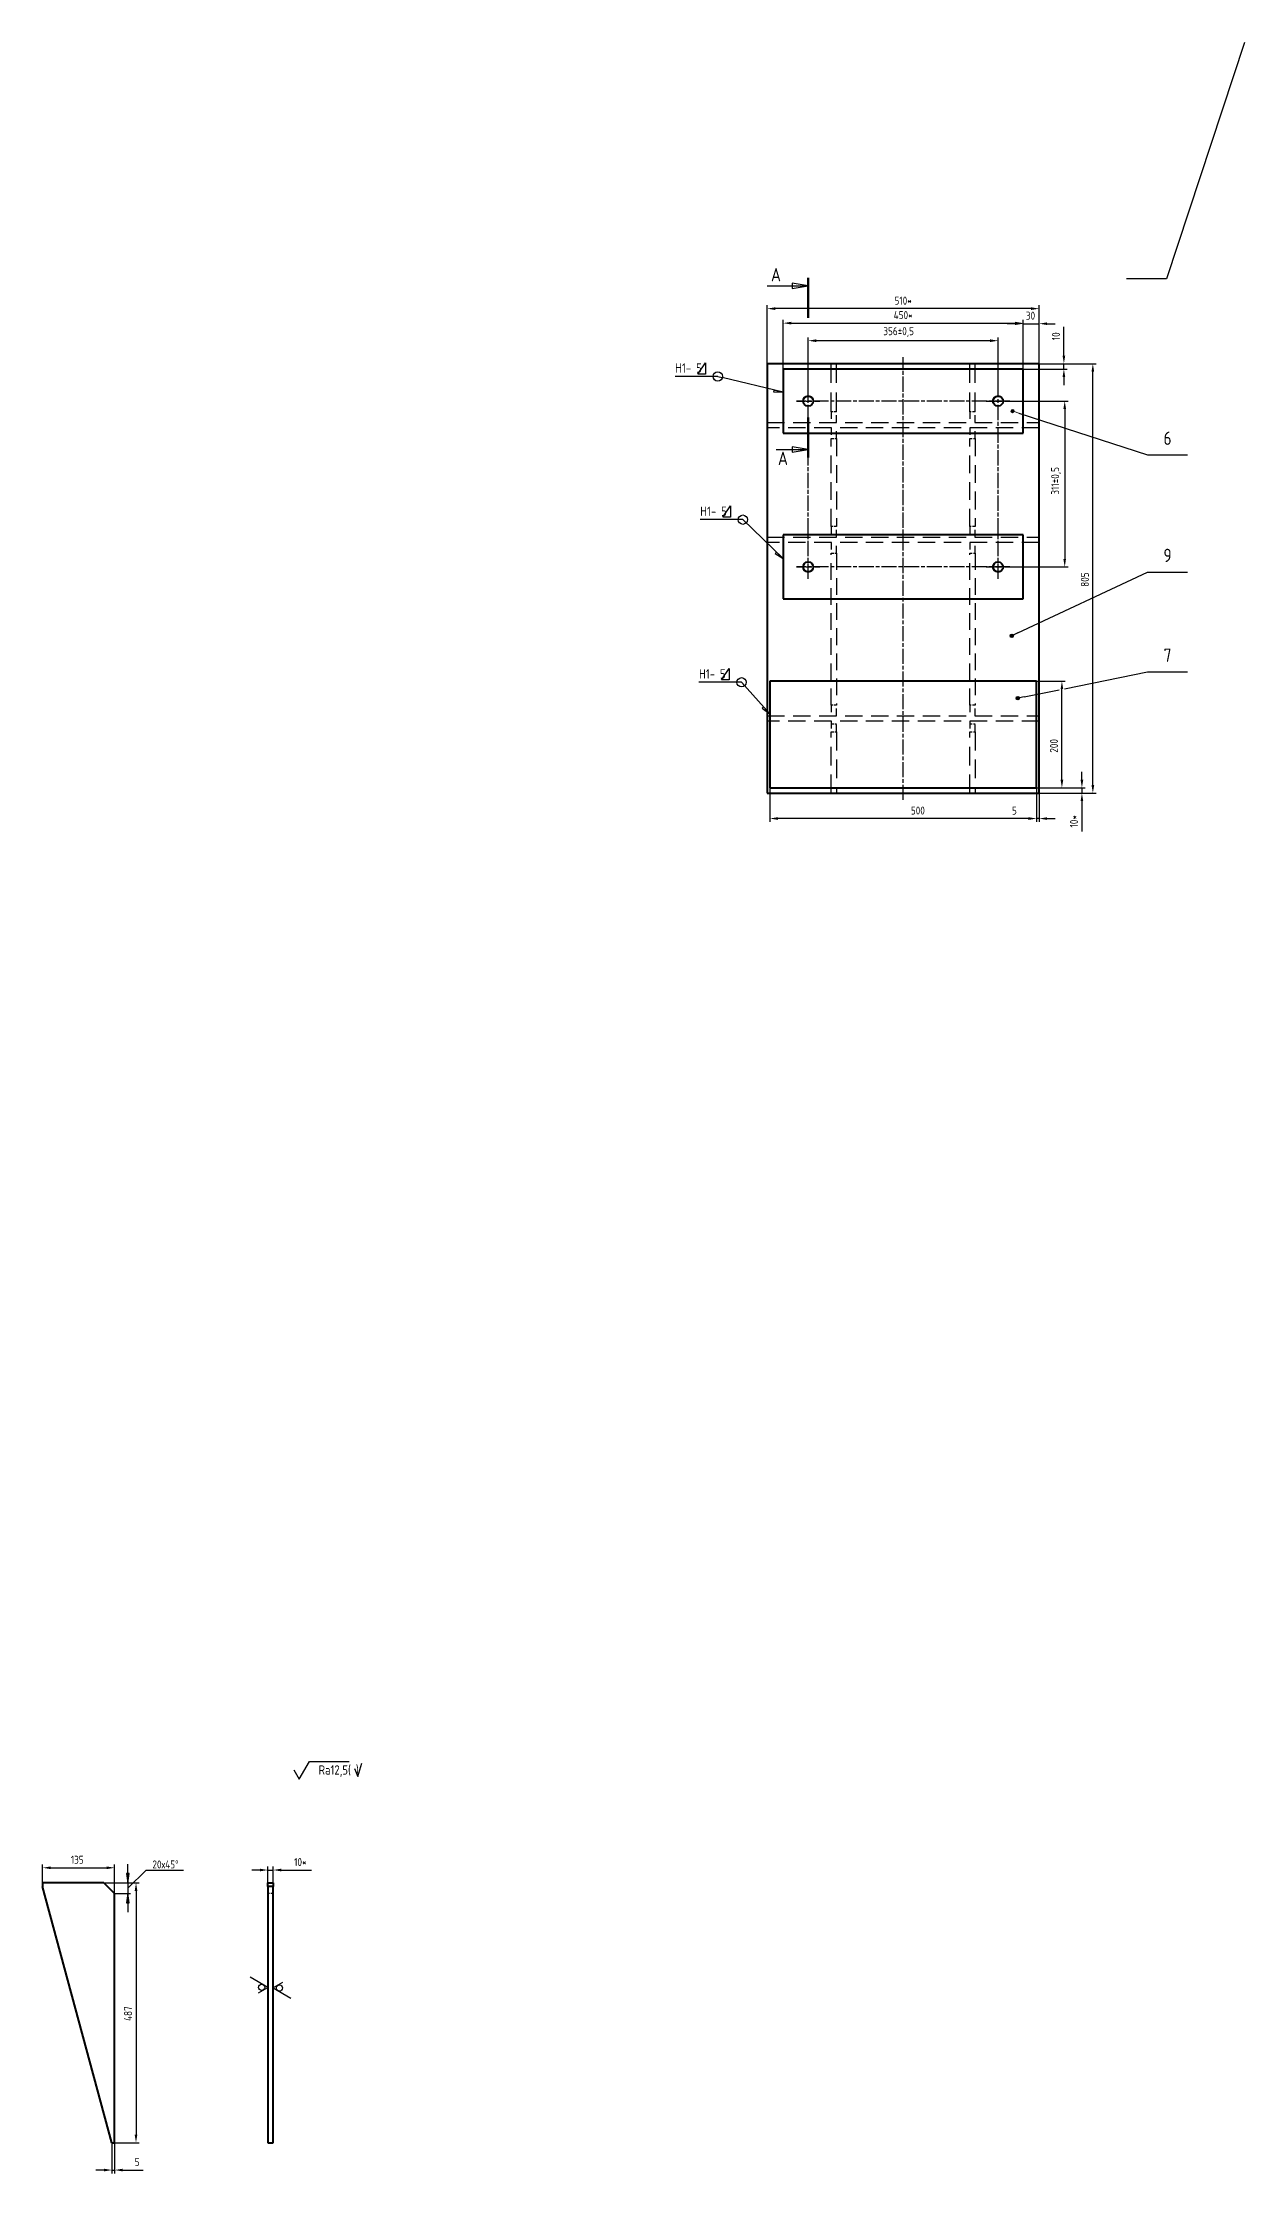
# Model space of a CAD drawing. Header units: millimetres. Extents: x 0 to 5061, y 0 to 4649.
# Drawn here: x 2806 to 5061, y 655 to 4649 of the extents above; entities that cross this region are included whole.
import ezdxf

# ---------------------------------------------------------------- set-up
doc = ezdxf.new("R2010")
doc.units = ezdxf.units.MM
doc.header["$LTSCALE"] = 5
for name, pattern in [('CENTER', [2, 1.25, -0.25, 0.25, -0.25]), ('CHAIN', [0.7087, 0.4724, -0.0591, 0.1181, -0.0591]), ('HIDDEN', [0.375, 0.25, -0.125])]:
    doc.linetypes.add(name, pattern=pattern)
for name, color, linetype in [('Cen', 5, 'CENTER'), ('Dim', 7, 'Continuous'), ('Hide', 2, 'HIDDEN')]:
    doc.layers.add(name, color=color, linetype=linetype)
for name, color, linetype, lineweight in [('Con', 6, 'Continuous', 40), ('Text', 3, 'Continuous', 18), ('Обозначение (ГОСТ)', 3, 'Continuous', 18), ('Эскизная геометрия (ГОСТ)', 3, 'Continuous', 18)]:
    doc.layers.add(name, color=color, linetype=linetype, lineweight=lineweight)
doc.styles.add('Style1', font='romans.shx', dxfattribs={"width": 0.8})
doc.styles.add('Обычный текст (ГОСТ)', font='GOST Common.ttf')
doc.dimstyles.new('Lin_5', dxfattribs={"dimscale": 5, "dimtxt": 3, "dimasz": 3, "dimexe": 1.25, "dimexo": 0, "dimgap": 1.5, "dimtad": 1, "dimdec": 1, "dimtxsty": 'Style1', "dimcen": 2.5, "dimclrt": 3, "dimadec": 0, "dimazin": 0, "dimtfac": 1, "dimtdec": 1, "dimtmove": 0, "dimatfit": 3, "dimldrblk": 'DOT', "dimfxl": 1, "dimarcsym": 0})
doc.dimstyles.new('Диаметр (ГОСТ)$7', dxfattribs={"dimscale": 5, "dimtxt": 3.5, "dimasz": 3.5, "dimexe": 1, "dimexo": 0, "dimgap": 0.5, "dimtad": 1, "dimrnd": 1e-08, "dimtxsty": 'Обычный текст (ГОСТ)', "dimblk": 'Filled-1', "dimcen": 0.09, "dimdle": 15, "dimclrd": 256, "dimclre": 256, "dimclrt": 256, "dimazin": 2, "dimtfac": 0.714286, "dimtdec": 3, "dimtmove": 0, "dimatfit": 3, "dimfxl": 1, "dimtolj": 1, "dimlwd": -1, "dimlwe": 25, "dimarcsym": 0})

# ---------------------------------------------------------------- blocks, each defined once
blk = doc.blocks.new('*D25')
at = {"layer": 'Defpoints', "color": 0, "linetype": 'Continuous', "transparency": 16777216}
for p in [(2921.5, 1199.2), (2941.5, 712.2), (2981.7, 712.2)]:
    blk.add_point(p, dxfattribs=at)
at = {"layer": 'Dim', "color": 0, "linetype": 'Continuous', "lineweight": -2, "transparency": 16777216}
for p, q in [((2921.5, 1199.2), (2987.9, 1199.2)), ((2981.7, 1184.2), (2981.7, 727.2)), ((2941.5, 712.2), (2987.9, 712.2))]:
    blk.add_line(p, q, dxfattribs=at)
at = {"layer": 'Dim', "color": 0, "linetype": 'Continuous', "transparency": 16777216}
for points in [[(2979.2, 1184.2), (2984.2, 1184.2), (2981.7, 1199.2)], [(2979.2, 727.2), (2984.2, 727.2), (2981.7, 712.2)]]:
    blk.add_solid(points, dxfattribs=at)
at = {"layer": 'Dim', "color": 3, "linetype": 'Continuous', "lineweight": 25, "transparency": 16777216, "insert": (2959.2, 940.3), "char_height": 15, "attachment_point": 1, "rotation": 90, "style": 'Style1'}
blk.add_mtext('487', dxfattribs=at)
blk = doc.blocks.new('_Dot')
at = {"color": 0, "linetype": 'ByBlock', "lineweight": -2}
blk.add_line((-0.5, 0), (-1, 0), dxfattribs=at)
at = {"color": 0, "linetype": 'ByBlock', "const_width": 0.5}
blk.add_lwpolyline([(-0.25, 0, 1), (0.25, 0, 1)], format="xyb", close=True, dxfattribs=at)
blk = doc.blocks.new('*D26')
at = {"layer": 'Defpoints', "color": 0, "linetype": 'Continuous', "transparency": 16777216}
for p in [(2806.5, 1199.2), (2941.5, 1227.5), (2941.5, 1179.2)]:
    blk.add_point(p, dxfattribs=at)
at = {"layer": 'Dim', "color": 0, "linetype": 'Continuous', "lineweight": -2, "transparency": 16777216}
for p, q in [((2806.5, 1199.2), (2806.5, 1233.8)), ((2821.5, 1227.5), (2926.5, 1227.5)), ((2941.5, 1179.2), (2941.5, 1233.8))]:
    blk.add_line(p, q, dxfattribs=at)
at = {"layer": 'Dim', "color": 0, "linetype": 'Continuous', "transparency": 16777216}
for points in [[(2821.5, 1230), (2821.5, 1225), (2806.5, 1227.5)], [(2926.5, 1230), (2926.5, 1225), (2941.5, 1227.5)]]:
    blk.add_solid(points, dxfattribs=at)
at = {"layer": 'Dim', "color": 3, "linetype": 'Continuous', "lineweight": 25, "transparency": 16777216, "insert": (2859.4, 1250), "char_height": 15, "attachment_point": 1, "style": 'Style1'}
blk.add_mtext('135', dxfattribs=at)
blk = doc.blocks.new('*D27')
at = {"layer": 'Defpoints', "color": 0, "linetype": 'Continuous', "transparency": 16777216}
for p in [(2936.5, 712.2), (2941.5, 712.2), (2941.5, 660.9)]:
    blk.add_point(p, dxfattribs=at)
at = {"layer": 'Dim', "color": 0, "linetype": 'Continuous', "lineweight": -2, "transparency": 16777216}
for p, q in [((2936.5, 712.2), (2936.5, 654.7)), ((2941.5, 712.2), (2941.5, 654.7)), ((2921.5, 660.9), (2906.5, 660.9)), ((2936.5, 660.9), (2941.5, 660.9)), ((2956.5, 660.9), (2994.8, 660.9))]:
    blk.add_line(p, q, dxfattribs=at)
at = {"layer": 'Dim', "color": 0, "linetype": 'Continuous', "transparency": 16777216}
for points in [[(2921.5, 663.4), (2921.5, 658.4), (2936.5, 660.9)], [(2956.5, 663.4), (2956.5, 658.4), (2941.5, 660.9)]]:
    blk.add_solid(points, dxfattribs=at)
at = {"layer": 'Dim', "color": 3, "linetype": 'Continuous', "lineweight": 25, "transparency": 16777216, "insert": (2979.3, 683.4), "char_height": 15, "attachment_point": 1, "style": 'Style1'}
blk.add_mtext('5', dxfattribs=at)
blk = doc.blocks.new('Обозначение шероховатости_8')
at = {"layer": 'Эскизная геометрия (ГОСТ)', "lineweight": 30}
for p, q in [((-0.58, 1), (0, 0)), ((0, 0), (1.1, 1.9))]:
    blk.add_line(p, q, dxfattribs=at)
blk.add_circle((0, 0.67), 0.333, dxfattribs=at)
blk = doc.blocks.new('Обозначение шероховатости_9')
at = {"layer": 'Эскизная геометрия (ГОСТ)', "lineweight": 30}
for p, q in [((-0.58, 1), (0, 0)), ((0, 0), (1.1, 1.9))]:
    blk.add_line(p, q, dxfattribs=at)
blk.add_circle((0, 0.67), 0.333, dxfattribs=at)
blk = doc.blocks.new('*D29')
at = {"layer": 'Defpoints', "color": 0, "linetype": 'Continuous', "transparency": 16777216}
for p in [(4675.5, 4046.9), (4776.3, 4046.9), (4675.5, 3241.9)]:
    blk.add_point(p, dxfattribs=at)
at = {"layer": 'Dim', "color": 0, "linetype": 'Continuous', "lineweight": -2, "transparency": 16777216}
for p, q in [((4675.5, 4046.9), (4782.5, 4046.9)), ((4776.3, 3256.9), (4776.3, 4031.9)), ((4675.5, 3241.9), (4782.5, 3241.9))]:
    blk.add_line(p, q, dxfattribs=at)
at = {"layer": 'Dim', "color": 0, "linetype": 'Continuous', "transparency": 16777216}
for points in [[(4773.8, 4031.9), (4778.8, 4031.9), (4776.3, 4046.9)], [(4773.8, 3256.9), (4778.8, 3256.9), (4776.3, 3241.9)]]:
    blk.add_solid(points, dxfattribs=at)
at = {"layer": 'Dim', "color": 3, "linetype": 'Continuous', "lineweight": 25, "transparency": 16777216, "insert": (4753.8, 3628.6), "char_height": 15, "attachment_point": 1, "rotation": 90, "style": 'Style1'}
blk.add_mtext('805', dxfattribs=at)
blk = doc.blocks.new('*D30')
at = {"layer": 'Defpoints', "color": 0, "linetype": 'Continuous', "transparency": 16777216}
for p in [(4675.5, 4121.9), (4645.5, 4036.9), (4675.5, 4046.9)]:
    blk.add_point(p, dxfattribs=at)
at = {"layer": 'Dim', "color": 0, "linetype": 'Continuous', "lineweight": -2, "transparency": 16777216}
for p, q in [((4630.5, 4121.9), (4615.5, 4121.9)), ((4645.5, 4036.9), (4645.5, 4128.1)), ((4645.5, 4121.9), (4675.5, 4121.9)), ((4675.5, 4046.9), (4675.5, 4128.1)), ((4690.5, 4121.9), (4705.5, 4121.9))]:
    blk.add_line(p, q, dxfattribs=at)
at = {"layer": 'Dim', "color": 0, "linetype": 'Continuous', "transparency": 16777216}
for points in [[(4630.5, 4124.4), (4630.5, 4119.4), (4645.5, 4121.9)], [(4690.5, 4124.4), (4690.5, 4119.4), (4675.5, 4121.9)]]:
    blk.add_solid(points, dxfattribs=at)
at = {"layer": 'Dim', "color": 3, "linetype": 'Continuous', "lineweight": 25, "transparency": 16777216, "insert": (4650.7, 4144.4), "char_height": 15, "attachment_point": 1, "style": 'Style1'}
blk.add_mtext('\\A1;30', dxfattribs=at)
blk = doc.blocks.new('*D31')
at = {"layer": 'Defpoints', "color": 0, "linetype": 'Continuous', "transparency": 16777216}
for p in [(4620.5, 3976.9), (4620.5, 3665.9), (4723.5, 3665.9)]:
    blk.add_point(p, dxfattribs=at)
at = {"layer": 'Dim', "color": 0, "linetype": 'Continuous', "lineweight": -2, "transparency": 16777216}
for p, q in [((4620.5, 3976.9), (4729.7, 3976.9)), ((4723.5, 3961.9), (4723.5, 3680.9)), ((4620.5, 3665.9), (4729.7, 3665.9))]:
    blk.add_line(p, q, dxfattribs=at)
at = {"layer": 'Dim', "color": 0, "linetype": 'Continuous', "transparency": 16777216}
for points in [[(4721, 3961.9), (4726, 3961.9), (4723.5, 3976.9)], [(4721, 3680.9), (4726, 3680.9), (4723.5, 3665.9)]]:
    blk.add_solid(points, dxfattribs=at)
at = {"layer": 'Dim', "color": 3, "linetype": 'Continuous', "lineweight": 25, "transparency": 16777216, "insert": (4698.1, 3801.4), "char_height": 15, "attachment_point": 1, "rotation": 90, "style": 'Style1'}
blk.add_mtext('\\A1;311±0,5', dxfattribs=at)
blk = doc.blocks.new('*D32')
at = {"layer": 'Defpoints', "color": 0, "linetype": 'Continuous', "transparency": 16777216}
for p in [(4242.5, 4090), (4598.5, 3998.9), (4242.5, 3976.9)]:
    blk.add_point(p, dxfattribs=at)
at = {"layer": 'Dim', "color": 0, "linetype": 'Continuous', "lineweight": -2, "transparency": 16777216}
for p, q in [((4242.5, 3976.9), (4242.5, 4096.2)), ((4583.5, 4090), (4257.5, 4090)), ((4598.5, 3998.9), (4598.5, 4096.2))]:
    blk.add_line(p, q, dxfattribs=at)
at = {"layer": 'Dim', "color": 0, "linetype": 'Continuous', "transparency": 16777216}
for points in [[(4257.5, 4092.5), (4257.5, 4087.5), (4242.5, 4090)], [(4583.5, 4092.5), (4583.5, 4087.5), (4598.5, 4090)]]:
    blk.add_solid(points, dxfattribs=at)
at = {"layer": 'Dim', "color": 3, "linetype": 'Continuous', "lineweight": 25, "transparency": 16777216, "insert": (4383.3, 4115.3), "char_height": 15, "attachment_point": 1, "style": 'Style1'}
blk.add_mtext('\\A1;356±0,5', dxfattribs=at)
blk = doc.blocks.new('*D33')
at = {"layer": 'Defpoints', "color": 0, "linetype": 'Continuous', "transparency": 16777216}
for p in [(4670.5, 3451.9), (4718.3, 3451.9), (4670.5, 3251.9)]:
    blk.add_point(p, dxfattribs=at)
at = {"layer": 'Dim', "color": 0, "linetype": 'Continuous', "lineweight": -2, "transparency": 16777216}
for p, q in [((4670.5, 3451.9), (4724.5, 3451.9)), ((4718.3, 3266.9), (4718.3, 3436.9)), ((4670.5, 3251.9), (4724.5, 3251.9))]:
    blk.add_line(p, q, dxfattribs=at)
at = {"layer": 'Dim', "color": 0, "linetype": 'Continuous', "transparency": 16777216}
for points in [[(4715.8, 3436.9), (4720.8, 3436.9), (4718.3, 3451.9)], [(4715.8, 3266.9), (4720.8, 3266.9), (4718.3, 3251.9)]]:
    blk.add_solid(points, dxfattribs=at)
at = {"layer": 'Dim', "color": 3, "linetype": 'Continuous', "lineweight": 25, "transparency": 16777216, "insert": (4695.8, 3317.7), "char_height": 15, "attachment_point": 1, "rotation": 90, "style": 'Style1'}
blk.add_mtext('\\A1;200', dxfattribs=at)
blk = doc.blocks.new('*D34')
at = {"layer": 'Defpoints', "color": 0, "linetype": 'Continuous', "transparency": 16777216}
for p in [(4670.5, 3251.9), (4675.5, 3241.9), (4670.5, 3194.2)]:
    blk.add_point(p, dxfattribs=at)
at = {"layer": 'Dim', "color": 0, "linetype": 'Continuous', "lineweight": -2, "transparency": 16777216}
for p, q in [((4670.5, 3251.9), (4670.5, 3188)), ((4675.5, 3241.9), (4675.5, 3188)), ((4655.5, 3194.2), (4617.1, 3194.2)), ((4675.5, 3194.2), (4670.5, 3194.2)), ((4690.5, 3194.2), (4705.5, 3194.2))]:
    blk.add_line(p, q, dxfattribs=at)
at = {"layer": 'Dim', "color": 0, "linetype": 'Continuous', "transparency": 16777216}
for points in [[(4655.5, 3196.7), (4655.5, 3191.7), (4670.5, 3194.2)], [(4690.5, 3196.7), (4690.5, 3191.7), (4675.5, 3194.2)]]:
    blk.add_solid(points, dxfattribs=at)
at = {"layer": 'Dim', "color": 3, "linetype": 'Continuous', "lineweight": 25, "transparency": 16777216, "insert": (4624.6, 3216.7), "char_height": 15, "attachment_point": 1, "style": 'Style1'}
blk.add_mtext('\\A1;5', dxfattribs=at)
blk = doc.blocks.new('*D35')
at = {"layer": 'Defpoints', "color": 0, "linetype": 'Continuous', "transparency": 16777216}
for p in [(4670.5, 3251.9), (4675.5, 3241.9), (4755.8, 3251.9)]:
    blk.add_point(p, dxfattribs=at)
at = {"layer": 'Dim', "color": 0, "linetype": 'Continuous', "lineweight": -2, "transparency": 16777216}
for p, q in [((4755.8, 3266.9), (4755.8, 3281.9)), ((4670.5, 3251.9), (4762.1, 3251.9)), ((4675.5, 3241.9), (4762.1, 3241.9)), ((4755.8, 3251.9), (4755.8, 3241.9)), ((4755.8, 3226.9), (4755.8, 3170))]:
    blk.add_line(p, q, dxfattribs=at)
at = {"layer": 'Dim', "color": 0, "linetype": 'Continuous', "transparency": 16777216}
for points in [[(4753.3, 3266.9), (4758.3, 3266.9), (4755.8, 3251.9)], [(4753.3, 3226.9), (4758.3, 3226.9), (4755.8, 3241.9)]]:
    blk.add_solid(points, dxfattribs=at)
at = {"layer": 'Dim', "color": 3, "linetype": 'Continuous', "lineweight": 25, "transparency": 16777216, "insert": (4733.3, 3177.5), "char_height": 15, "attachment_point": 1, "rotation": 90, "style": 'Style1'}
blk.add_mtext('\\A1;10*', dxfattribs=at)
blk = doc.blocks.new('*D36')
at = {"layer": 'Defpoints', "color": 0, "linetype": 'Continuous', "transparency": 16777216}
for p in [(4170.5, 3251.9), (4670.5, 3251.9), (4170.5, 3194.3)]:
    blk.add_point(p, dxfattribs=at)
at = {"layer": 'Dim', "color": 0, "linetype": 'Continuous', "lineweight": -2, "transparency": 16777216}
for p, q in [((4170.5, 3251.9), (4170.5, 3188.1)), ((4670.5, 3251.9), (4670.5, 3188.1)), ((4655.5, 3194.3), (4185.5, 3194.3))]:
    blk.add_line(p, q, dxfattribs=at)
at = {"layer": 'Dim', "color": 0, "linetype": 'Continuous', "transparency": 16777216}
for points in [[(4185.5, 3196.8), (4185.5, 3191.8), (4170.5, 3194.3)], [(4655.5, 3196.8), (4655.5, 3191.8), (4670.5, 3194.3)]]:
    blk.add_solid(points, dxfattribs=at)
at = {"layer": 'Dim', "color": 3, "linetype": 'Continuous', "lineweight": 25, "transparency": 16777216, "insert": (4435, 3216.8), "char_height": 15, "attachment_point": 1, "style": 'Style1'}
blk.add_mtext('\\A1;500', dxfattribs=at)
blk = doc.blocks.new('Filled Half 2-1')
at = {"color": 0}
for p, q in [((-1, 0), (0, 0)), ((-1, 0), (-1, -0.2)), ((-1, -0.2), (0, 0)), ((0, 0), (-1, 0))]:
    blk.add_line(p, q, dxfattribs=at)
at = {"color": 0, "flags": 128}
blk.add_lwpolyline([(-1, 0), (-1, -0.2), (0, 0), (-1, 0)], dxfattribs=at)
at = {"color": 0}
blk.add_solid([(-1, 0), (-1, -0.2), (0, 0), (-1, 0)], dxfattribs=at)
blk = doc.blocks.new('Filled-1')
at = {"color": 0}
for p, q in [((0, 0), (-1, 0.14)), ((-1, 0.14), (-1, -0.14)), ((-1, 0), (0, 0)), ((-1, -0.14), (0, 0))]:
    blk.add_line(p, q, dxfattribs=at)
at = {"color": 0, "flags": 128}
blk.add_lwpolyline([(-1, -0.14), (0, 0), (-1, 0.14), (-1, -0.14)], dxfattribs=at)
at = {"color": 0}
blk.add_solid([(-1, -0.14), (0, 0), (-1, 0.14), (-1, -0.14)], dxfattribs=at)
blk = doc.blocks.new('*D37')
at = {"layer": 'Defpoints', "color": 0, "linetype": 'Continuous', "transparency": 16777216}
for p in [(4645.5, 4036.9), (4715.8, 4046.9), (4722, 4046.9)]:
    blk.add_point(p, dxfattribs=at)
at = {"layer": 'Dim', "color": 0, "linetype": 'Continuous', "lineweight": -2, "transparency": 16777216}
for p, q in [((4722, 4061.9), (4722, 4116.1)), ((4645.5, 4036.9), (4728.2, 4036.9)), ((4715.8, 4046.9), (4728.2, 4046.9)), ((4722, 4036.9), (4722, 4046.9)), ((4722, 4021.9), (4722, 4006.9))]:
    blk.add_line(p, q, dxfattribs=at)
at = {"layer": 'Dim', "color": 0, "linetype": 'Continuous', "transparency": 16777216}
for points in [[(4719.5, 4061.9), (4724.5, 4061.9), (4722, 4046.9)], [(4719.5, 4021.9), (4724.5, 4021.9), (4722, 4036.9)]]:
    blk.add_solid(points, dxfattribs=at)
at = {"layer": 'Dim', "color": 3, "linetype": 'Continuous', "lineweight": 25, "transparency": 16777216, "insert": (4699.5, 4090.9), "char_height": 15, "attachment_point": 1, "rotation": 90, "style": 'Style1'}
blk.add_mtext('10', dxfattribs=at)
blk = doc.blocks.new('*D38')
at = {"layer": 'Defpoints', "color": 0, "transparency": 16777216}
for p in [(4645.5, 4122.9), (4195.5, 4036.9), (4645.5, 4036.9)]:
    blk.add_point(p, dxfattribs=at)
at = {"layer": 'Dim', "color": 0, "lineweight": -2, "transparency": 16777216}
for p, q in [((4195.5, 4036.9), (4195.5, 4129.2)), ((4210.5, 4122.9), (4630.5, 4122.9)), ((4645.5, 4036.9), (4645.5, 4129.2))]:
    blk.add_line(p, q, dxfattribs=at)
at = {"layer": 'Dim', "color": 0, "transparency": 16777216}
for points in [[(4210.5, 4125.4), (4210.5, 4120.4), (4195.5, 4122.9)], [(4630.5, 4125.4), (4630.5, 4120.4), (4645.5, 4122.9)]]:
    blk.add_solid(points, dxfattribs=at)
at = {"layer": 'Dim', "color": 3, "transparency": 16777216, "insert": (4420.5, 4137.9), "char_height": 15, "attachment_point": 5, "style": 'Style1'}
blk.add_mtext('450*', dxfattribs=at)
blk = doc.blocks.new('*D39')
at = {"layer": 'Defpoints', "color": 0, "transparency": 16777216}
for p in [(4165.5, 4150.1), (4165.5, 4046.9), (4675.5, 4046.9)]:
    blk.add_point(p, dxfattribs=at)
at = {"layer": 'Dim', "color": 0, "lineweight": -2, "transparency": 16777216}
for p, q in [((4165.5, 4046.9), (4165.5, 4156.3)), ((4675.5, 4046.9), (4675.5, 4156.3)), ((4660.5, 4150.1), (4180.5, 4150.1))]:
    blk.add_line(p, q, dxfattribs=at)
at = {"layer": 'Dim', "color": 0, "transparency": 16777216}
for points in [[(4180.5, 4152.6), (4180.5, 4147.6), (4165.5, 4150.1)], [(4660.5, 4152.6), (4660.5, 4147.6), (4675.5, 4150.1)]]:
    blk.add_solid(points, dxfattribs=at)
at = {"layer": 'Dim', "color": 3, "transparency": 16777216, "insert": (4420.5, 4165.1), "char_height": 15, "attachment_point": 5, "style": 'Style1'}
blk.add_mtext('510*', dxfattribs=at)
blk = doc.blocks.new('*D40')
at = {"color": 0, "lineweight": -2, "transparency": 16777216}
for p, q in [((3214, 1223.3), (3199, 1223.3)), ((3229, 1199.2), (3229, 1229.6)), ((3229, 1223.3), (3239, 1223.3)), ((3239, 1199.2), (3239, 1229.6)), ((3254, 1223.3), (3310.9, 1223.3))]:
    blk.add_line(p, q, dxfattribs=at)
at = {"color": 0, "transparency": 16777216}
for points in [[(3214, 1225.8), (3214, 1220.8), (3229, 1223.3)], [(3254, 1225.8), (3254, 1220.8), (3239, 1223.3)]]:
    blk.add_solid(points, dxfattribs=at)
at = {"layer": 'Defpoints', "color": 0, "transparency": 16777216}
for p in [(3229, 1199.2), (3239, 1223.3), (3239, 1199.2)]:
    blk.add_point(p, dxfattribs=at)
at = {"color": 3, "transparency": 16777216, "insert": (3289.9, 1238.3), "char_height": 15, "attachment_point": 5, "style": 'Style1'}
blk.add_mtext('10*', dxfattribs=at)

msp = doc.modelspace()

# ---------------------------------------------------------------- hatches: boundary and pattern name
at = {"layer": 'Dim'}
h = msp.add_hatch(color=256, dxfattribs=at)
edge = h.paths.add_edge_path(flags=0)
edge.add_arc((4624.067, 3536.798), 3.125, 0, 360)
h = msp.add_hatch(color=256, dxfattribs=at)
edge = h.paths.add_edge_path(flags=0)
edge.add_arc((4635.383, 3419.953), 3.125, 0, 360)
at = {"layer": 'Обозначение (ГОСТ)'}
h = msp.add_hatch(color=256, dxfattribs=at)
edge = h.paths.add_edge_path(flags=0)
edge.add_arc((4625.756, 3958.173), 3.125, 0, 360)

# ---------------------------------------------------------------- linework, layer by layer
at = {"layer": 'Cen', "linetype": 'CHAIN', "ltscale": 11.993792}
for p, q in [((4420.452, 3229.354), (4420.452, 4059.354)), ((4242.452, 3643.854), (4242.452, 3998.854)), ((4598.452, 3643.854), (4598.452, 3998.854)), ((4620.452, 3976.854), (4220.452, 3976.854)), ((4620.452, 3665.854), (4220.452, 3665.854))]:
    msp.add_line(p, q, dxfattribs=at)
at = {"layer": 'Cen', "linetype": 'CHAIN', "ltscale": 4.888523}
for p, q in [((4220.452, 3976.854), (4264.452, 3976.854)), ((4576.452, 3976.854), (4620.452, 3976.854)), ((4220.452, 3665.854), (4264.452, 3665.854)), ((4576.452, 3665.854), (4620.452, 3665.854))]:
    msp.add_line(p, q, dxfattribs=at)
at = {"layer": 'Con'}
for p, q in [((4165.452, 4046.854), (4165.452, 3241.854)), ((4675.452, 4046.854), (4165.452, 4046.854)), ((4195.452, 4036.854), (4195.452, 3916.854)), ((4645.452, 4036.854), (4195.452, 4036.854)), ((4645.452, 3916.854), (4645.452, 4036.854)), ((4675.452, 3241.854), (4675.452, 4046.854)), ((4195.452, 3916.854), (4645.452, 3916.854)), ((4195.452, 3725.854), (4195.452, 3605.854)), ((4645.452, 3725.854), (4195.452, 3725.854)), ((4645.452, 3605.854), (4645.452, 3725.854)), ((4195.452, 3605.854), (4645.452, 3605.854)), ((4170.452, 3451.854), (4170.452, 3251.854)), ((4670.452, 3451.854), (4170.452, 3451.854)), ((4670.452, 3251.854), (4670.452, 3451.854)), ((4165.452, 3241.854), (4675.452, 3241.854)), ((4170.452, 3251.854), (4670.452, 3251.854)), ((2921.46, 1199.184), (2806.46, 1199.184)), ((2806.46, 1199.184), (2806.46, 1192.184)), ((2921.46, 1199.184), (2941.46, 1179.184)), ((3229.012, 1199.184), (3239.012, 1199.184)), ((3229.012, 1192.184), (3229.012, 1199.184)), ((3239.012, 1199.184), (3239.012, 1192.184)), ((2936.46, 712.184), (2806.46, 1192.184)), ((2941.46, 712.184), (2941.46, 1179.184)), ((3229.012, 1192.184), (3229.012, 712.184)), ((3239.012, 1192.184), (3229.012, 1192.184)), ((3239.012, 712.184), (3239.012, 1192.184)), ((2936.46, 712.184), (2941.46, 712.184)), ((3229.012, 712.184), (3239.012, 712.184))]:
    msp.add_line(p, q, dxfattribs=at)
for centre in [(4242.452, 3976.854), (4598.452, 3976.854), (4242.452, 3665.854), (4598.452, 3665.854)]:
    msp.add_circle(centre, 9.5, dxfattribs=at)
at = {"layer": 'Dim'}
for p, q in [((5060.55, 4648.759), (4914.469, 4205.835)), ((4914.469, 4205.835), (4839.469, 4205.835)), ((4035.169, 4027.544), (4049.594, 4048.783)), ((4049.594, 4048.783), (4049.594, 4027.544)), ((4049.594, 4027.544), (4035.169, 4027.544)), ((4637.645, 3954.313), (4878.883, 3875.985)), ((4878.883, 3875.985), (4953.883, 3875.985)), ((4082.195, 3759.047), (4096.62, 3780.286)), ((4096.62, 3759.047), (4082.195, 3759.047)), ((4096.62, 3780.286), (4096.62, 3759.047)), ((4635.384, 3542.106), (4878.883, 3656.324)), ((4878.883, 3656.324), (4953.883, 3656.324)), ((4635.384, 3542.106), (4626.896, 3538.125)), ((4079.874, 3454.142), (4094.299, 3475.381)), ((4094.299, 3475.381), (4094.299, 3454.142)), ((4094.299, 3454.142), (4079.874, 3454.142)), ((4647.635, 3422.433), (4713.266, 3435.717)), ((4723.266, 3437.742), (4878.883, 3469.24)), ((4878.883, 3469.24), (4953.883, 3469.24)), ((4647.635, 3422.433), (4638.446, 3420.573)), ((3391.597, 1413.495), (3397.509, 1398.339)), ((3397.509, 1398.339), (3405.349, 1423.385))]:
    msp.add_line(p, q, dxfattribs=at)
at = {"layer": 'Dim', "linetype": 'Continuous'}
for p, q in [((4242.121, 4192.968), (4212.121, 4197.968)), ((4212.121, 4197.968), (4212.121, 4187.968)), ((4165.636, 4192.968), (4212.121, 4192.968)), ((4212.121, 4192.968), (4242.121, 4192.968)), ((4212.121, 4187.968), (4242.121, 4192.968)), ((4182.06, 3885.822), (4212.121, 3885.822)), ((4242.121, 3885.822), (4212.121, 3890.822)), ((4212.121, 3890.822), (4212.121, 3880.822)), ((4212.121, 3885.822), (4242.121, 3885.822)), ((4212.121, 3880.822), (4242.121, 3885.822))]:
    msp.add_line(p, q, dxfattribs=at)
at = {"layer": 'Dim', "linetype": 'Continuous', "lineweight": 140}
msp.add_line((4242.121, 4207.968), (4242.121, 4132.968), dxfattribs=at)
at = {"layer": 'Dim', "lineweight": 30}
for p, q in [((4072.796, 4023.03), (3992.761, 4023.03)), ((4119.822, 3754.533), (4039.787, 3754.533)), ((4117.501, 3449.628), (4037.466, 3449.628)), ((3277.712, 1410.952), (3287.816, 1393.452)), ((3287.816, 1393.452), (3307.013, 1426.702)), ((3307.013, 1426.702), (3381.318, 1426.702))]:
    msp.add_line(p, q, dxfattribs=at)
at = {"layer": 'Dim', "lineweight": 25}
for p, q in [((4072.796, 4023.03), (4081.301, 4020.971)), ((4117.501, 3449.628), (4123.347, 3443.117))]:
    msp.add_line(p, q, dxfattribs=at)
at = {"layer": 'Dim', "linetype": 'Continuous', "lineweight": 25}
for p, q in [((2921.46, 1199.184), (2971.599, 1199.184)), ((2966.599, 1216.684), (2966.599, 1234.184)), ((2966.599, 1189.184), (3001.019, 1223.333)), ((2966.599, 1199.184), (2966.599, 1179.184)), ((2966.599, 1199.184), (2966.599, 1179.184)), ((3001.019, 1223.333), (3070.948, 1223.333)), ((2941.46, 1179.184), (2971.599, 1179.184)), ((2966.599, 1161.684), (2966.599, 1144.184))]:
    msp.add_line(p, q, dxfattribs=at)
at = {"layer": 'Dim', "linetype": 'Continuous', "flags": 128}
for points in [[(4212.121, 4187.968), (4242.121, 4192.968), (4212.121, 4197.968), (4212.121, 4187.968)], [(4212.121, 3880.822), (4242.121, 3885.822), (4212.121, 3890.822), (4212.121, 3880.822)]]:
    msp.add_lwpolyline(points, dxfattribs=at)
at = {"layer": 'Dim', "lineweight": 30}
for centre in [(4072.796, 4023.03), (4119.822, 3754.533), (4117.501, 3449.628)]:
    msp.add_circle(centre, 8.75, dxfattribs=at)
at = {"layer": 'Dim'}
for centre in [(4624.067, 3536.798), (4635.383, 3419.953)]:
    msp.add_circle(centre, 3.125, dxfattribs=at)
for points in [[(4212.121, 4187.968), (4242.121, 4192.968), (4212.121, 4197.968), (4212.121, 4187.968)], [(4212.121, 3880.822), (4242.121, 3885.822), (4212.121, 3890.822), (4212.121, 3880.822)]]:
    msp.add_solid(points, dxfattribs=at)
at = {"layer": 'Hide', "ltscale": 29.027576}
for p, q in [((4285.452, 3956.854), (4285.452, 4046.854)), ((4295.452, 3956.854), (4295.452, 4046.854)), ((4545.452, 3956.854), (4545.452, 4046.854)), ((4555.452, 3956.854), (4555.452, 4046.854))]:
    msp.add_line(p, q, dxfattribs=at)
at = {"layer": 'Hide', "ltscale": 10.774491}
for p, q in [((4285.452, 3956.854), (4285.452, 3936.854)), ((4295.452, 3936.854), (4295.452, 3956.854)), ((4545.452, 3956.854), (4545.452, 3936.854)), ((4555.452, 3936.854), (4555.452, 3956.854)), ((4285.452, 3926.854), (4285.452, 3906.854)), ((4295.452, 3906.854), (4295.452, 3926.854)), ((4545.452, 3926.854), (4545.452, 3906.854)), ((4555.452, 3906.854), (4555.452, 3926.854)), ((4285.452, 3741.854), (4285.452, 3721.854)), ((4295.452, 3721.854), (4295.452, 3741.854)), ((4545.452, 3741.854), (4545.452, 3721.854)), ((4555.452, 3721.854), (4555.452, 3741.854)), ((4285.452, 3711.854), (4285.452, 3691.854)), ((4295.452, 3691.854), (4295.452, 3711.854)), ((4545.452, 3711.854), (4545.452, 3691.854)), ((4555.452, 3691.854), (4555.452, 3711.854)), ((4285.452, 3406.854), (4285.452, 3386.854)), ((4295.452, 3386.854), (4295.452, 3406.854)), ((4545.452, 3406.854), (4545.452, 3386.854)), ((4555.452, 3386.854), (4555.452, 3406.854)), ((4285.452, 3376.854), (4285.452, 3356.854)), ((4295.452, 3356.854), (4295.452, 3376.854)), ((4545.452, 3376.854), (4545.452, 3356.854)), ((4555.452, 3356.854), (4555.452, 3376.854))]:
    msp.add_line(p, q, dxfattribs=at)
at = {"layer": 'Hide', "ltscale": 3.809293}
for p, q in [((4295.452, 3956.854), (4285.452, 3956.854)), ((4555.452, 3956.854), (4545.452, 3956.854)), ((4285.452, 3906.854), (4295.452, 3906.854)), ((4545.452, 3906.854), (4555.452, 3906.854)), ((4295.452, 3741.854), (4285.452, 3741.854)), ((4555.452, 3741.854), (4545.452, 3741.854)), ((4285.452, 3691.854), (4295.452, 3691.854)), ((4545.452, 3691.854), (4555.452, 3691.854)), ((4295.452, 3406.854), (4285.452, 3406.854)), ((4555.452, 3406.854), (4545.452, 3406.854)), ((4285.452, 3371.854), (4295.452, 3371.854)), ((4285.452, 3356.854), (4295.452, 3356.854)), ((4545.452, 3371.854), (4555.452, 3371.854)), ((4545.452, 3356.854), (4555.452, 3356.854)), ((3239.012, 1179.184), (3229.012, 1179.184))]:
    msp.add_line(p, q, dxfattribs=at)
at = {"layer": 'Hide', "ltscale": 25.972042}
for p, q in [((4165.452, 3936.854), (4675.452, 3936.854)), ((4675.452, 3926.854), (4165.452, 3926.854)), ((4165.452, 3721.854), (4675.452, 3721.854)), ((4675.452, 3711.854), (4165.452, 3711.854)), ((4165.452, 3386.854), (4675.452, 3386.854)), ((4675.452, 3376.854), (4165.452, 3376.854))]:
    msp.add_line(p, q, dxfattribs=at)
at = {"layer": 'Hide', "ltscale": 26.608612}
for p, q in [((4285.452, 3741.854), (4285.452, 3906.854)), ((4295.452, 3906.854), (4295.452, 3741.854)), ((4545.452, 3741.854), (4545.452, 3906.854)), ((4555.452, 3906.854), (4555.452, 3741.854))]:
    msp.add_line(p, q, dxfattribs=at)
at = {"layer": 'Hide', "ltscale": 25.069271}
for p, q in [((4285.452, 3406.854), (4285.452, 3691.854)), ((4295.452, 3691.854), (4295.452, 3406.854)), ((4545.452, 3406.854), (4545.452, 3691.854)), ((4555.452, 3691.854), (4555.452, 3406.854))]:
    msp.add_line(p, q, dxfattribs=at)
at = {"layer": 'Hide', "ltscale": 27.818094}
for p, q in [((4285.452, 3241.854), (4285.452, 3356.854)), ((4295.452, 3356.854), (4295.452, 3241.854)), ((4545.452, 3241.854), (4545.452, 3356.854)), ((4555.452, 3356.854), (4555.452, 3241.854))]:
    msp.add_line(p, q, dxfattribs=at)
at = {"layer": 'Text', "linetype": 'Continuous', "lineweight": 140}
msp.add_line((4242.121, 3945.822), (4242.121, 3870.822), dxfattribs=at)
at = {"layer": 'Обозначение (ГОСТ)'}
msp.add_line((4637.645, 3954.313), (4628.728, 3957.208), dxfattribs=at)
msp.add_circle((4625.756, 3958.173), 3.125, dxfattribs=at)

# ---------------------------------------------------------------- block references
at = {"layer": 'Dim', "linetype": 'Continuous', "lineweight": 25, "xscale": 17.5, "yscale": 17.5, "zscale": 17.5}
for p, rotation in [((2966.599, 1199.184), 270), ((2966.599, 1179.184), 90)]:
    msp.add_blockref('Filled-1', p, dxfattribs=dict(at, rotation=rotation))
at = {"layer": 'Dim', "xscale": 17.49999970197678, "yscale": 17.49999970197678, "zscale": 17.49999970197678}
for name, p, rotation in [('Обозначение шероховатости_8', (3229.012, 1003.211), 90.00000000000338), ('Обозначение шероховатости_9', (3239.012, 1002.249), 270.0000000000034)]:
    msp.add_blockref(name, p, dxfattribs=dict(at, rotation=rotation))

# ---------------------------------------------------------------- texts
at = {"layer": 'Dim', "style": 'Style1', "width": 0.8}
for p in [(3992.761, 4030.03), (4039.787, 3761.533), (4037.466, 3456.628)]:
    msp.add_text('Н1- 5', height=17.5, dxfattribs=at).set_placement(p)
at = {"layer": 'Dim', "style": 'Style1'}
for s, insert, char_height, attachment_point in [('А', (4172.608, 4201.063), 25, 7), ('6', (4916.383, 3907.235), 25, 5), ('А', (4185.658, 3857.043), 25, 7), ('9', (4916.383, 3687.574), 25, 5), ('7', (4916.383, 3500.49), 25, 5), ('Ra12,5( )', (3361.802, 1408.838), 17.5, 5)]:
    msp.add_mtext(s, dxfattribs=dict(at, insert=insert, char_height=char_height, attachment_point=attachment_point))
at = {"layer": 'Dim', "linetype": 'Continuous', "lineweight": 25, "insert": (3012.424, 1241.258), "char_height": 15, "attachment_point": 1, "style": 'Style1'}
msp.add_mtext('\\A1;20х45{\\fAIGDT|b0|i0|c2|p2;~}', dxfattribs=at)

# ---------------------------------------------------------------- dimensions: what is measured, and where the dimension line sits
dim = msp.add_linear_dim(base=(3239.012, 1223.333), p1=(3229.012, 1199.184), p2=(3239.012, 1199.184), text='<>*', dimstyle='Lin_5')
dim.commit()
dim.dimension.update_dxf_attribs({"geometry": '*D40', "text_midpoint": (3289.94, 1238.333)})
at = {"layer": 'Dim'}
for base, p1, p2, picture, middle in [((4165.452, 4150.091), (4675.452, 4046.854), (4165.452, 4046.854), '*D39', (4420.452, 4165.091)), ((4645.452, 4122.925), (4195.452, 4036.854), (4645.452, 4036.854), '*D38', (4420.452, 4137.925))]:
    dim = msp.add_linear_dim(base=base, p1=p1, p2=p2, text='<>*', dimstyle='Lin_5', dxfattribs=at)
    dim.commit()
    dim.dimension.update_dxf_attribs({"geometry": picture, "text_midpoint": middle})
at = {"layer": 'Dim', "linetype": 'Continuous', "lineweight": 25}
for base, p1, p2, angle, override, picture, middle in [((4242.452, 4089.959), (4598.452, 3998.854), (4242.452, 3976.854), 180, {"dimtol": 1, "dimlim": 0, "dimtp": 0.5, "dimtm": 0.5, "dimtfac": 1, "dimtdec": 3, "dimtolj": 1, "dimtzin": 8}, '*D32', (4420.452, 4089.959)), ((4675.452, 4121.854), (4645.452, 4036.854), (4675.452, 4046.854), 180, {"dimtol": 0, "dimlim": 0, "dimtp": 0, "dimtm": 0, "dimtfac": 1, "dimtdec": 3, "dimtolj": 1, "dimtzin": 8}, '*D30', (4660.452, 4121.854)), ((4723.452, 3665.854), (4620.452, 3976.854), (4620.452, 3665.854), 90, {"dimtol": 1, "dimlim": 0, "dimtp": 0.5, "dimtm": 0.5, "dimtfac": 1, "dimtdec": 3, "dimtolj": 1, "dimtzin": 8}, '*D31', (4723.452, 3838.582)), ((4718.266, 3451.854), (4670.452, 3251.854), (4670.452, 3451.854), 90, {"dimtol": 0, "dimlim": 0, "dimtp": 0, "dimtm": 0, "dimtfac": 1, "dimtdec": 3, "dimtolj": 1, "dimtzin": 8}, '*D33', (4718.266, 3333.09)), ((4170.452, 3194.334), (4670.452, 3251.854), (4170.452, 3251.854), 180, {"dimtol": 0, "dimlim": 0, "dimtp": 0, "dimtm": 0, "dimtfac": 1, "dimtdec": 3, "dimtolj": 1, "dimtzin": 8}, '*D36', (4450.452, 3194.334)), ((4670.452, 3194.217), (4675.452, 3241.854), (4670.452, 3251.854), 180, {"dimtol": 0, "dimlim": 0, "dimtp": 0, "dimtm": 0, "dimtfac": 1, "dimtdec": 3, "dimtolj": 1, "dimtzin": 8}, '*D34', (4628.577, 3194.217))]:
    dim = msp.add_linear_dim(base=base, p1=p1, p2=p2, angle=angle, dimstyle='Lin_5', override=override, dxfattribs=at)
    dim.commit()
    dim.dimension.update_dxf_attribs({"geometry": picture, "text_midpoint": middle, "dimtype": 160})
for base, p1, p2, text, override, picture, middle in [((4721.999, 4046.854), (4645.452, 4036.854), (4715.753, 4046.854), '10', {"dimtol": 1, "dimtp": 0.5, "dimtm": 0.5, "dimtdec": 3}, '*D37', (4721.999, 4099.783)), ((4776.286, 4046.854), (4675.452, 3241.854), (4675.452, 4046.854), '805', {"dimtol": 1, "dimtp": 0.5, "dimtm": 0.5, "dimtdec": 3}, '*D29', (4776.286, 3644.052)), ((4755.8, 3251.854), (4675.452, 3241.854), (4670.452, 3251.854), '<>*', {"dimtdec": 3, "dimtolj": 1}, '*D35', (4755.8, 3190.926))]:
    dim = msp.add_linear_dim(base=base, p1=p1, p2=p2, angle=90, text=text, dimstyle='Lin_5', override=override, dxfattribs=at)
    dim.commit()
    dim.dimension.update_dxf_attribs({"geometry": picture, "text_midpoint": middle, "dimtype": 160})
for base, p1, p2, angle, picture, middle in [((2941.46, 1227.526), (2806.46, 1199.184), (2941.46, 1179.184), 180, '*D26', (2873.96, 1227.526)), ((2981.678, 712.184), (2921.46, 1199.184), (2941.46, 712.184), 90, '*D25', (2981.678, 955.684)), ((2941.46, 660.904), (2936.46, 712.184), (2941.46, 712.184), 180, '*D27', (2983.335, 660.904))]:
    dim = msp.add_linear_dim(base=base, p1=p1, p2=p2, angle=angle, dimstyle='Lin_5', dxfattribs=at)
    dim.commit()
    dim.dimension.update_dxf_attribs({"geometry": picture, "text_midpoint": middle, "dimtype": 160})

# ---------------------------------------------------------------- leaders
at = {"layer": 'Dim'}
for points in [[(4195.452, 3993.337), (4081.301, 4020.971)], [(4195.452, 3681.623), (4119.822, 3754.533)], [(4170.452, 3390.66), (4117.501, 3449.628)]]:
    msp.add_leader(points, dimstyle='Диаметр (ГОСТ)$7', override={"dimasz": 3.5, "dimtad": 0, "dimldrblk": 'Filled Half 2-1'}, dxfattribs=at)

doc.saveas('drawing.dxf')
